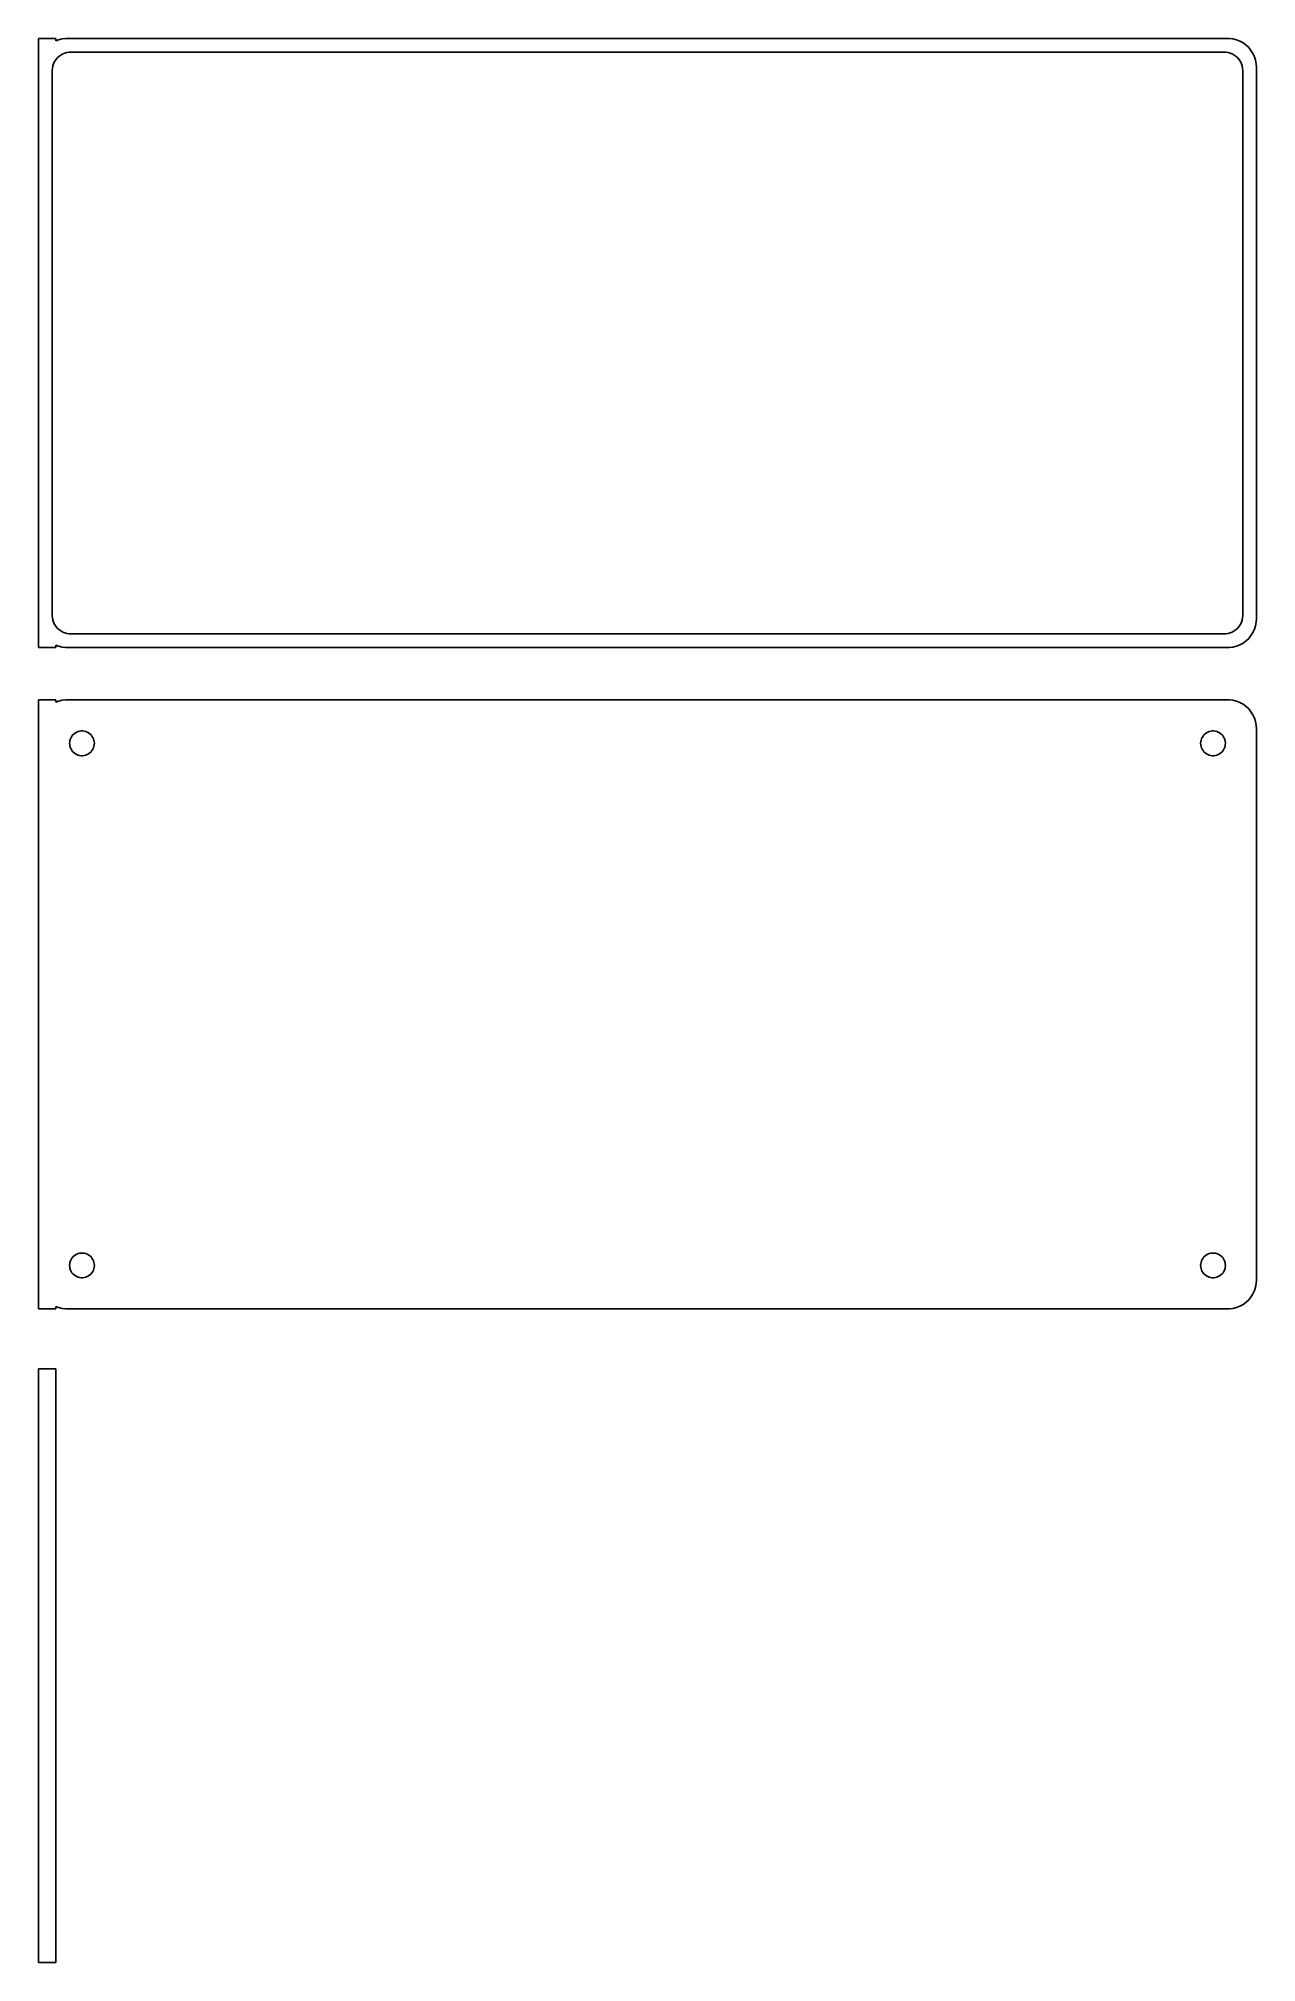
# Model space of a CAD drawing. Header units: metres. Extents: x -105 to 105, y 63 to 394.
import ezdxf

# ---------------------------------------------------------------- set-up
doc = ezdxf.new("R2010")
doc.units = ezdxf.units.M

msp = doc.modelspace()

# ---------------------------------------------------------------- linework, layer by layer
for p, q in [((-102, 394.49), (-105, 394.49)), ((-105, 394.49), (-105, 289.51)), ((-102, 394.075), (-102, 394.49)), ((-101.545, 394.255), (-102, 394.075)), ((-101.769, 391.131), (-101.484, 391.399)), ((-100.937, 394.411), (-101.545, 394.255)), ((-101.484, 391.399), (-101.168, 391.628)), ((-101.168, 391.628), (-100.825, 391.817)), ((-100.314, 394.49), (-100.937, 394.411)), ((-100.825, 391.817), (-100.462, 391.961)), ((-100.462, 391.961), (-100.083, 392.058)), ((100.314, 394.49), (-100.314, 394.49)), ((-100.083, 392.058), (-99.6955, 392.107)), ((-99.6955, 392.107), (99.6955, 392.107)), ((99.6955, 392.107), (100.083, 392.058)), ((100.083, 392.058), (100.462, 391.961)), ((100.937, 394.411), (100.314, 394.49)), ((100.462, 391.961), (100.825, 391.817)), ((100.825, 391.817), (101.168, 391.628)), ((101.545, 394.255), (100.937, 394.411)), ((101.168, 391.628), (101.484, 391.399)), ((101.484, 391.399), (101.769, 391.131)), ((102.129, 394.024), (101.545, 394.255)), ((102.679, 393.722), (102.129, 394.024)), ((103.187, 393.353), (102.679, 393.722)), ((103.645, 392.923), (103.187, 393.353)), ((104.045, 392.439), (103.645, 392.923)), ((104.382, 391.909), (104.045, 392.439)), ((104.649, 391.341), (104.382, 391.909)), ((104.843, 390.743), (104.649, 391.341)), ((-102.613, 389), (-102.588, 389.39)), ((-102.613, 295), (-102.613, 389)), ((-102.588, 389.39), (-102.515, 389.774)), ((-102.515, 389.774), (-102.394, 390.146)), ((-102.394, 390.146), (-102.228, 390.5)), ((-102.228, 390.5), (-102.018, 390.83)), ((-102.018, 390.83), (-101.769, 391.131)), ((101.769, 391.131), (102.018, 390.83)), ((102.018, 390.83), (102.228, 390.5)), ((102.228, 390.5), (102.394, 390.146)), ((102.394, 390.146), (102.515, 389.774)), ((102.515, 389.774), (102.588, 389.39)), ((102.588, 389.39), (102.613, 389)), ((102.613, 389), (102.613, 295)), ((104.961, 390.127), (104.843, 390.743)), ((105, 389.5), (104.961, 390.127)), ((105, 294.5), (105, 389.5)), ((-102.588, 294.61), (-102.613, 295)), ((-102.515, 294.226), (-102.588, 294.61)), ((-102.394, 293.854), (-102.515, 294.226)), ((-102.228, 293.5), (-102.394, 293.854)), ((-102.018, 293.17), (-102.228, 293.5)), ((-101.769, 292.869), (-102.018, 293.17)), ((-101.484, 292.601), (-101.769, 292.869)), ((-101.168, 292.372), (-101.484, 292.601)), ((-100.825, 292.183), (-101.168, 292.372)), ((-100.462, 292.039), (-100.825, 292.183)), ((-100.083, 291.942), (-100.462, 292.039)), ((-99.6955, 291.893), (-100.083, 291.942)), ((99.6955, 291.893), (-99.6955, 291.893)), ((100.083, 291.942), (99.6955, 291.893)), ((100.462, 292.039), (100.083, 291.942)), ((100.825, 292.183), (100.462, 292.039)), ((101.168, 292.372), (100.825, 292.183)), ((101.484, 292.601), (101.168, 292.372)), ((101.769, 292.869), (101.484, 292.601)), ((102.018, 293.17), (101.769, 292.869)), ((102.228, 293.5), (102.018, 293.17)), ((102.394, 293.854), (102.228, 293.5)), ((102.515, 294.226), (102.394, 293.854)), ((102.588, 294.61), (102.515, 294.226)), ((102.613, 295), (102.588, 294.61)), ((104.045, 291.561), (104.382, 292.091)), ((104.382, 292.091), (104.649, 292.659)), ((104.649, 292.659), (104.843, 293.257)), ((104.843, 293.257), (104.961, 293.873)), ((104.961, 293.873), (105, 294.5)), ((-105, 289.51), (-102, 289.51)), ((-102, 289.925), (-101.545, 289.745)), ((-102, 289.51), (-102, 289.925)), ((-101.545, 289.745), (-100.937, 289.589)), ((-100.937, 289.589), (-100.314, 289.51)), ((-100.314, 289.51), (100.314, 289.51)), ((100.314, 289.51), (100.937, 289.589)), ((100.937, 289.589), (101.545, 289.745)), ((101.545, 289.745), (102.129, 289.976)), ((102.129, 289.976), (102.679, 290.278)), ((102.679, 290.278), (103.187, 290.647)), ((103.187, 290.647), (103.645, 291.077)), ((103.645, 291.077), (104.045, 291.561)), ((-102, 280.479), (-105, 280.479)), ((-105, 280.479), (-105, 175.521)), ((-102, 280.075), (-102, 280.479)), ((-101.545, 280.255), (-102, 280.075)), ((-100.937, 280.411), (-101.545, 280.255)), ((-100.314, 280.49), (-100.937, 280.411)), ((100.314, 280.49), (-100.314, 280.49)), ((100.937, 280.411), (100.314, 280.49)), ((101.545, 280.255), (100.937, 280.411)), ((102.129, 280.024), (101.545, 280.255)), ((102.679, 279.722), (102.129, 280.024)), ((103.187, 279.353), (102.679, 279.722)), ((103.645, 278.923), (103.187, 279.353)), ((104.045, 278.439), (103.645, 278.923)), ((104.382, 277.909), (104.045, 278.439)), ((104.649, 277.341), (104.382, 277.909)), ((104.843, 276.743), (104.649, 277.341)), ((104.961, 276.127), (104.843, 276.743)), ((105, 275.5), (104.961, 276.127)), ((105, 180.5), (105, 275.5)), ((-99.6353, 273), (-99.6185, 273.268)), ((-99.6185, 272.732), (-99.6353, 273)), ((-99.6185, 273.268), (-99.5682, 273.531)), ((-99.5682, 272.469), (-99.6185, 272.732)), ((-99.5682, 273.531), (-99.4853, 273.786)), ((-99.4853, 272.214), (-99.5682, 272.469)), ((-99.4853, 273.786), (-99.3712, 274.029)), ((-99.3712, 271.971), (-99.4853, 272.214)), ((-99.3712, 274.029), (-99.2275, 274.255)), ((-99.2275, 271.745), (-99.3712, 271.971)), ((-99.2275, 274.255), (-99.0566, 274.462)), ((-99.0566, 274.462), (-98.8611, 274.645)), ((-98.8611, 274.645), (-98.6441, 274.803)), ((-98.6441, 274.803), (-98.4092, 274.932)), ((-98.4092, 274.932), (-98.1598, 275.031)), ((-98.1598, 275.031), (-97.9001, 275.097)), ((-97.9001, 275.097), (-97.6341, 275.131)), ((-97.6341, 275.131), (-97.3659, 275.131)), ((-97.3659, 275.131), (-97.0999, 275.097)), ((-97.0999, 275.097), (-96.8401, 275.031)), ((-96.8401, 275.031), (-96.5908, 274.932)), ((-96.5908, 274.932), (-96.3559, 274.803)), ((-96.3559, 274.803), (-96.1389, 274.645)), ((-96.1389, 274.645), (-95.9434, 274.462)), ((-95.9434, 274.462), (-95.7725, 274.255)), ((-95.7725, 274.255), (-95.6288, 274.029)), ((-95.6288, 271.971), (-95.7725, 271.745)), ((-95.6288, 274.029), (-95.5146, 273.786)), ((-95.5146, 272.214), (-95.6288, 271.971)), ((-95.5146, 273.786), (-95.4318, 273.531)), ((-95.4318, 272.469), (-95.5146, 272.214)), ((-95.4318, 273.531), (-95.3815, 273.268)), ((-95.3815, 272.732), (-95.4318, 272.469)), ((-95.3815, 273.268), (-95.3647, 273)), ((-95.3647, 273), (-95.3815, 272.732)), ((95.3647, 273), (95.3815, 273.268)), ((95.3815, 272.732), (95.3647, 273)), ((95.3815, 273.268), (95.4318, 273.531)), ((95.4318, 272.469), (95.3815, 272.732)), ((95.4318, 273.531), (95.5146, 273.786)), ((95.5146, 272.214), (95.4318, 272.469)), ((95.5146, 273.786), (95.6288, 274.029)), ((95.6288, 271.971), (95.5146, 272.214)), ((95.6288, 274.029), (95.7725, 274.255)), ((95.7725, 271.745), (95.6288, 271.971)), ((95.7725, 274.255), (95.9434, 274.462)), ((95.9434, 274.462), (96.1389, 274.645)), ((96.1389, 274.645), (96.3559, 274.803)), ((96.3559, 274.803), (96.5908, 274.932)), ((96.5908, 274.932), (96.8401, 275.031)), ((96.8401, 275.031), (97.0999, 275.097)), ((97.0999, 275.097), (97.3659, 275.131)), ((97.3659, 275.131), (97.6341, 275.131)), ((97.6341, 275.131), (97.9001, 275.097)), ((97.9001, 275.097), (98.1598, 275.031)), ((98.1598, 275.031), (98.4092, 274.932)), ((98.4092, 274.932), (98.6441, 274.803)), ((98.6441, 274.803), (98.8611, 274.645)), ((98.8611, 274.645), (99.0566, 274.462)), ((99.0566, 274.462), (99.2275, 274.255)), ((99.2275, 274.255), (99.3712, 274.029)), ((99.3712, 271.971), (99.2275, 271.745)), ((99.3712, 274.029), (99.4853, 273.786)), ((99.4853, 272.214), (99.3712, 271.971)), ((99.4853, 273.786), (99.5682, 273.531)), ((99.5682, 272.469), (99.4853, 272.214)), ((99.5682, 273.531), (99.6185, 273.268)), ((99.6185, 272.732), (99.5682, 272.469)), ((99.6185, 273.268), (99.6353, 273)), ((99.6353, 273), (99.6185, 272.732)), ((-99.0566, 271.538), (-99.2275, 271.745)), ((-98.8611, 271.355), (-99.0566, 271.538)), ((-98.6441, 271.197), (-98.8611, 271.355)), ((-98.4092, 271.068), (-98.6441, 271.197)), ((-98.1598, 270.969), (-98.4092, 271.068)), ((-97.9001, 270.903), (-98.1598, 270.969)), ((-97.6341, 270.869), (-97.9001, 270.903)), ((-97.3659, 270.869), (-97.6341, 270.869)), ((-97.0999, 270.903), (-97.3659, 270.869)), ((-96.8401, 270.969), (-97.0999, 270.903)), ((-96.5908, 271.068), (-96.8401, 270.969)), ((-96.3559, 271.197), (-96.5908, 271.068)), ((-96.1389, 271.355), (-96.3559, 271.197)), ((-95.9434, 271.538), (-96.1389, 271.355)), ((-95.7725, 271.745), (-95.9434, 271.538)), ((95.9434, 271.538), (95.7725, 271.745)), ((96.1389, 271.355), (95.9434, 271.538)), ((96.3559, 271.197), (96.1389, 271.355)), ((96.5908, 271.068), (96.3559, 271.197)), ((96.8401, 270.969), (96.5908, 271.068)), ((97.0999, 270.903), (96.8401, 270.969)), ((97.3659, 270.869), (97.0999, 270.903)), ((97.6341, 270.869), (97.3659, 270.869)), ((97.9001, 270.903), (97.6341, 270.869)), ((98.1598, 270.969), (97.9001, 270.903)), ((98.4092, 271.068), (98.1598, 270.969)), ((98.6441, 271.197), (98.4092, 271.068)), ((98.8611, 271.355), (98.6441, 271.197)), ((99.0566, 271.538), (98.8611, 271.355)), ((99.2275, 271.745), (99.0566, 271.538)), ((-99.6353, 183), (-99.6185, 183.268)), ((-99.6185, 182.732), (-99.6353, 183)), ((-99.6185, 183.268), (-99.5682, 183.531)), ((-99.5682, 182.469), (-99.6185, 182.732)), ((-99.5682, 183.531), (-99.4853, 183.786)), ((-99.4853, 182.214), (-99.5682, 182.469)), ((-99.4853, 183.786), (-99.3712, 184.029)), ((-99.3712, 184.029), (-99.2275, 184.255)), ((-99.2275, 184.255), (-99.0566, 184.462)), ((-99.0566, 184.462), (-98.8611, 184.645)), ((-98.8611, 184.645), (-98.6441, 184.803)), ((-98.6441, 184.803), (-98.4092, 184.932)), ((-98.4092, 184.932), (-98.1598, 185.031)), ((-98.1598, 185.031), (-97.9001, 185.097)), ((-97.9001, 185.097), (-97.6341, 185.131)), ((-97.6341, 185.131), (-97.3659, 185.131)), ((-97.3659, 185.131), (-97.0999, 185.097)), ((-97.0999, 185.097), (-96.8401, 185.031)), ((-96.8401, 185.031), (-96.5908, 184.932)), ((-96.5908, 184.932), (-96.3559, 184.803)), ((-96.3559, 184.803), (-96.1389, 184.645)), ((-96.1389, 184.645), (-95.9434, 184.462)), ((-95.9434, 184.462), (-95.7725, 184.255)), ((-95.7725, 184.255), (-95.6288, 184.029)), ((-95.6288, 184.029), (-95.5146, 183.786)), ((-95.5146, 183.786), (-95.4318, 183.531)), ((-95.4318, 182.469), (-95.5146, 182.214)), ((-95.4318, 183.531), (-95.3815, 183.268)), ((-95.3815, 182.732), (-95.4318, 182.469)), ((-95.3815, 183.268), (-95.3647, 183)), ((-95.3647, 183), (-95.3815, 182.732)), ((95.3647, 183), (95.3815, 183.268)), ((95.3815, 182.732), (95.3647, 183)), ((95.3815, 183.268), (95.4318, 183.531)), ((95.4318, 182.469), (95.3815, 182.732)), ((95.4318, 183.531), (95.5146, 183.786)), ((95.5146, 182.214), (95.4318, 182.469)), ((95.5146, 183.786), (95.6288, 184.029)), ((95.6288, 184.029), (95.7725, 184.255)), ((95.7725, 184.255), (95.9434, 184.462)), ((95.9434, 184.462), (96.1389, 184.645)), ((96.1389, 184.645), (96.3559, 184.803)), ((96.3559, 184.803), (96.5908, 184.932)), ((96.5908, 184.932), (96.8401, 185.031)), ((96.8401, 185.031), (97.0999, 185.097)), ((97.0999, 185.097), (97.3659, 185.131)), ((97.3659, 185.131), (97.6341, 185.131)), ((97.6341, 185.131), (97.9001, 185.097)), ((97.9001, 185.097), (98.1598, 185.031)), ((98.1598, 185.031), (98.4092, 184.932)), ((98.4092, 184.932), (98.6441, 184.803)), ((98.6441, 184.803), (98.8611, 184.645)), ((98.8611, 184.645), (99.0566, 184.462)), ((99.0566, 184.462), (99.2275, 184.255)), ((99.2275, 184.255), (99.3712, 184.029)), ((99.3712, 184.029), (99.4853, 183.786)), ((99.4853, 183.786), (99.5682, 183.531)), ((99.5682, 182.469), (99.4853, 182.214)), ((99.5682, 183.531), (99.6185, 183.268)), ((99.6185, 182.732), (99.5682, 182.469)), ((99.6185, 183.268), (99.6353, 183)), ((99.6353, 183), (99.6185, 182.732)), ((-99.3712, 181.971), (-99.4853, 182.214)), ((-99.2275, 181.745), (-99.3712, 181.971)), ((-99.0566, 181.538), (-99.2275, 181.745)), ((-98.8611, 181.355), (-99.0566, 181.538)), ((-98.6441, 181.197), (-98.8611, 181.355)), ((-98.4092, 181.068), (-98.6441, 181.197)), ((-98.1598, 180.969), (-98.4092, 181.068)), ((-97.9001, 180.903), (-98.1598, 180.969)), ((-97.6341, 180.869), (-97.9001, 180.903)), ((-97.3659, 180.869), (-97.6341, 180.869)), ((-97.0999, 180.903), (-97.3659, 180.869)), ((-96.8401, 180.969), (-97.0999, 180.903)), ((-96.5908, 181.068), (-96.8401, 180.969)), ((-96.3559, 181.197), (-96.5908, 181.068)), ((-96.1389, 181.355), (-96.3559, 181.197)), ((-95.9434, 181.538), (-96.1389, 181.355)), ((-95.7725, 181.745), (-95.9434, 181.538)), ((-95.6288, 181.971), (-95.7725, 181.745)), ((-95.5146, 182.214), (-95.6288, 181.971)), ((95.6288, 181.971), (95.5146, 182.214)), ((95.7725, 181.745), (95.6288, 181.971)), ((95.9434, 181.538), (95.7725, 181.745)), ((96.1389, 181.355), (95.9434, 181.538)), ((96.3559, 181.197), (96.1389, 181.355)), ((96.5908, 181.068), (96.3559, 181.197)), ((96.8401, 180.969), (96.5908, 181.068)), ((97.0999, 180.903), (96.8401, 180.969)), ((97.3659, 180.869), (97.0999, 180.903)), ((97.6341, 180.869), (97.3659, 180.869)), ((97.9001, 180.903), (97.6341, 180.869)), ((98.1598, 180.969), (97.9001, 180.903)), ((98.4092, 181.068), (98.1598, 180.969)), ((98.6441, 181.197), (98.4092, 181.068)), ((98.8611, 181.355), (98.6441, 181.197)), ((99.0566, 181.538), (98.8611, 181.355)), ((99.2275, 181.745), (99.0566, 181.538)), ((99.3712, 181.971), (99.2275, 181.745)), ((99.4853, 182.214), (99.3712, 181.971)), ((104.649, 178.659), (104.843, 179.257)), ((104.843, 179.257), (104.961, 179.873)), ((104.961, 179.873), (105, 180.5)), ((-102, 175.521), (-102, 175.925)), ((-102, 175.925), (-101.545, 175.745)), ((101.545, 175.745), (102.129, 175.976)), ((102.129, 175.976), (102.679, 176.278)), ((102.679, 176.278), (103.187, 176.647)), ((103.187, 176.647), (103.645, 177.077)), ((103.645, 177.077), (104.045, 177.561)), ((104.045, 177.561), (104.382, 178.091)), ((104.382, 178.091), (104.649, 178.659)), ((-105, 175.521), (-102, 175.521)), ((-101.545, 175.745), (-100.937, 175.589)), ((-100.937, 175.589), (-100.314, 175.51)), ((-100.314, 175.51), (100.314, 175.51)), ((100.314, 175.51), (100.937, 175.589)), ((100.937, 175.589), (101.545, 175.745)), ((-102, 165.153), (-105, 165.153)), ((-105, 165.153), (-105, 62.8474)), ((-102, 62.8474), (-102, 165.153)), ((-105, 62.8474), (-102, 62.8474))]:
    msp.add_line(p, q)

doc.saveas('drawing.dxf')
